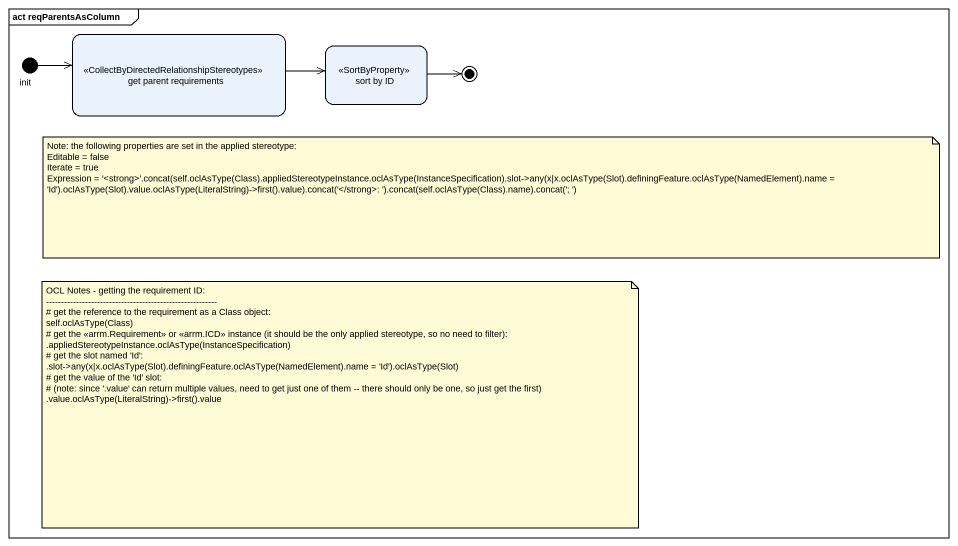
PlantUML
@startuml
mainframe act reqParentsAsColumn
hide empty description
state "get parent requirements" as get_parent_requirements <<CollectByDirectedRelationshipStereotypes>>
state init <<start>>
state "sort by ID" as sort_by_ID <<SortByProperty>>
get_parent_requirements -right-> sort_by_ID
init -right-> get_parent_requirements
sort_by_ID -right-> [*]
note as N1
  Note: the following properties are set in the applied stereotype:
  Editable = false
  Iterate = true
  Expression = '<strong>'.concat(self.oclAsType(Class).appliedStereotypeInstance.oclAsType(InstanceSpecification).slot->any(x|x.oclAsType(Slot).definingFeature.oclAsType(NamedElement).name = 'Id').oclAsType(Slot).value.oclAsType(LiteralString)->first().value).concat('</strong>: ').concat(self.oclAsType(Class).name).concat('; ')
end note
note as N2
  OCL Notes - getting the requirement ID:
  ~--~--~--~--~--~--~--~--~--~--~--~--~--~--~--~--~--~--~--~--~--~--~--~--~--~--~--~---
  # get the reference to the requirement as a Class object:
  self.oclAsType(Class)
  # get the <<arrm.Requirement>> or <<arrm.ICD>> instance (it should be the only applied stereotype, so no need to filter):
  .appliedStereotypeInstance.oclAsType(InstanceSpecification)
  # get the slot named 'Id':
  .slot->any(x|x.oclAsType(Slot).definingFeature.oclAsType(NamedElement).name = 'Id').oclAsType(Slot)
  # get the value of the 'Id' slot:
  # (note: since '.value' can return multiple values, need to get just one of them -- there should only be one, so just get the first)
  .value.oclAsType(LiteralString)->first().value
end note
@enduml
